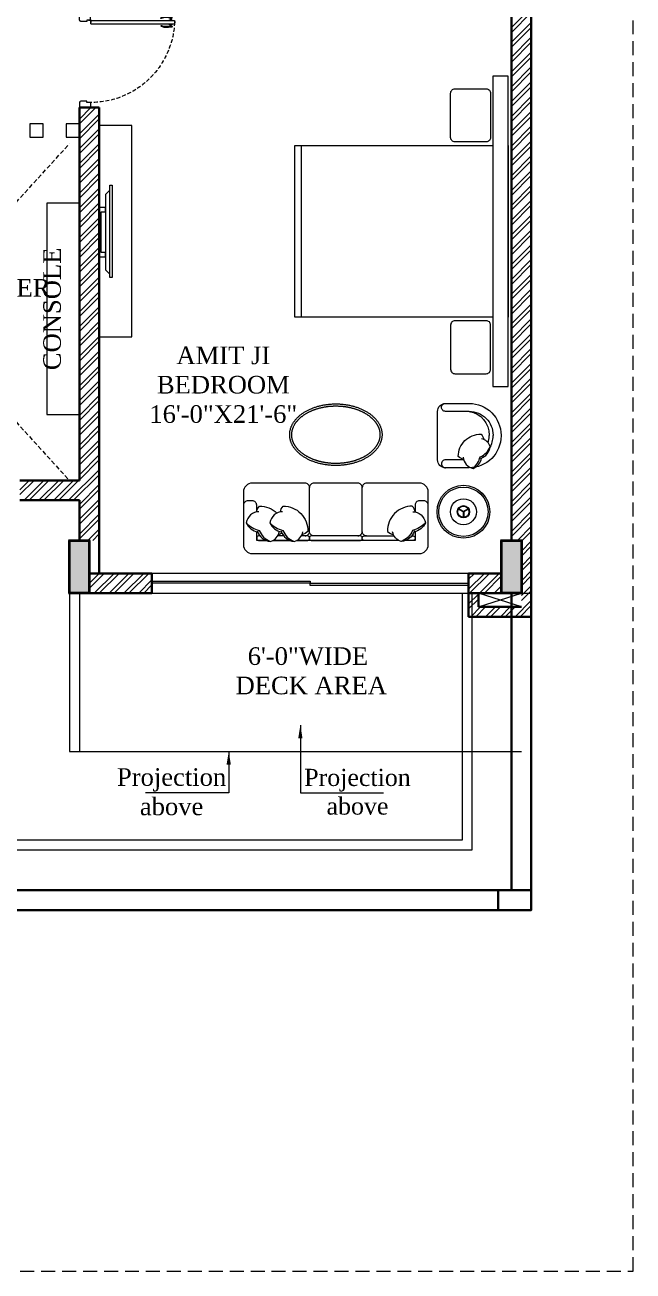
# Model space of a CAD drawing. Header units: inches. Extents: x -61 to 4103, y -308 to 989.
# Drawn here: x 970 to 1246, y -308 to 258 of the extents above; entities that cross this region are included whole.
import ezdxf

# ---------------------------------------------------------------- set-up
doc = ezdxf.new("R2010")
doc.units = ezdxf.units.IN
for name, pattern in [('$0$$0$$0$HIDDEN', [9.525, 6.35, -3.175]), ('AR-01-R0-COLUMN LAYOUT$0$$0$HIDDEN', [0.375, 0.25, -0.125]), ('AR-01-R0-COLUMN LAYOUT$0$$2$$0$HIDDEN', [0.375, 0.25, -0.125]), ('AR-01-R0-COLUMN LAYOUT$0$HIDDEN', [9.525, 6.35, -3.175]), ('HIDDEN', [0.375, 0.25, -0.125])]:
    doc.linetypes.add(name, pattern=pattern)
doc.layers.get('0').update_dxf_attribs({"lineweight": 0})
for name, color, linetype, lineweight in [('A-BOUNDARY', 226, 'Continuous', 35), ('A-BOUNDARY WALL COLUMN', 5, 'Continuous', 35), ('A-DOOR', 34, 'Continuous', 13), ('A-HATCH', 8, 'Continuous', 0), ('A-LANDSCAPE', 64, 'Continuous', 18), ('A-PROJECTION', 4, '$0$$0$$0$HIDDEN', 9), ('A-TEXT', 2, 'Continuous', 13), ('A-WALL', 1, 'Continuous', 35), ('A-WINDOW', 4, 'Continuous', 9), ('AR-01-R0-COLUMN LAYOUT$0$A-COMMON WALL', 1, 'Continuous', 0), ('AR-01-R0-COLUMN LAYOUT$0$A-HIDDEN', 8, 'AR-01-R0-COLUMN LAYOUT$0$$2$$0$HIDDEN', 9), ('AR-01-R0-COLUMN LAYOUT$0$S-BEAM PLINTH', 3, 'AR-01-R0-COLUMN LAYOUT$0$HIDDEN', 9), ('AR-01-R0-COLUMN LAYOUT$0$S-COLUMN FIRST FLOOR', 6, 'Continuous', 40), ('AR-01-R0-COLUMN LAYOUT$0$S-COLUMN GROUND FLOOR', 6, 'Continuous', 40), ('AR-01-R0-COLUMN LAYOUT$0$S-COLUMN HATCH FIRST FLOOR', 8, 'Continuous', 9), ('AR-01-R0-COLUMN LAYOUT$0$S-COLUMN HATCH GROUND FLOOR', 8, 'Continuous', 9), ('AR-01-R0-COLUMN LAYOUT$0$S-COLUMN S.F. HIDDEN', 8, 'AR-01-R0-COLUMN LAYOUT$0$$0$HIDDEN', 9)]:
    doc.layers.add(name, color=color, linetype=linetype, lineweight=lineweight)
doc.layers.add('A-FURNITURE', color=35, linetype='Continuous', lineweight=13, true_color=0xab6a54)
doc.styles.add('$1$$0$STYLE1', font='romantic.ttf', dxfattribs={"height": 6})
doc.styles.get("Standard").update_dxf_attribs({"font": 'arial.ttf', "height": 9})
doc.styles.add('STYLE1', font='romantic.ttf', dxfattribs={"height": 6})
doc.dimstyles.get("Standard").update_dxf_attribs({"dimtxt": 18, "dimasz": 6, "dimexe": 0, "dimexo": 6, "dimgap": 0.09, "dimtad": 0, "dimtih": 1, "dimtoh": 1, "dimdec": 1, "dimzin": 0, "dimdsep": 46, "dimlunit": 4, "dimtxsty": 'Standard', "dimblk": 'OBLIQUE', "dimcen": 0.09, "dimclrd": 256, "dimclre": 256, "dimclrt": 256, "dimadec": 0, "dimazin": 0, "dimtfac": 1, "dimtdec": 1, "dimtofl": 0, "dimtmove": 1, "dimatfit": 3, "dimfxl": 1, "dimtolj": 1, "dimtzin": 0, "dimlwd": -1, "dimlwe": -1, "dimarcsym": 0})
pattern_1 = [(45, (4.5, -0.0001), (-3.367596, 3.367596), []), (45, (6.745, -0.0001), (-3.367596, 3.367596), [])]

# ---------------------------------------------------------------- blocks, each defined once
blk = doc.blocks.new('_Oblique')
at = {"color": 0, "linetype": 'ByBlock', "lineweight": -2}
blk.add_line((-0.5, -0.5), (0.5, 0.5), dxfattribs=at)
blk = doc.blocks.new('handle_')
for p, q in [((-0.75, 0), (0.75, 0)), ((-3.84, -0.87), (-3.85, -0.92)), ((-0.75, -0.13), (-0.75, 0)), ((-0.75, -0.13), (0.75, -0.13)), ((-0.31, -0.13), (-0.31, -0.13)), ((0.3, -0.96), (-0.3, -0.96)), ((-0.29, -0.15), (0.29, -0.15)), ((-0.25, -0.9), (-0.25, -0.15)), ((-0.25, -0.9), (0.25, -0.9)), ((0.25, -0.9), (0.25, -0.15)), ((0.3, -0.96), (0.34, -0.95)), ((0.31, -0.13), (0.31, -0.13)), ((0.65, -1.05), (0.65, -1.23)), ((0.75, -0.13), (0.75, 0))]:
    blk.add_line(p, q)
for centre, radius, start, end in [((-3.78, -0.93), 0.0769, 167.6781, 262.0686), ((-3.77, -0.88), 0.0769, 88.2493, 167.6781), ((-0.3, -1.42), 0.464, 90.2821, 130.7273), ((-0.29, -0.13), 0.0185, 180, 270), ((-0.25, -0.96), 0.0532, 90, 180), ((0.25, -0.96), 0.0532, 0, 90), ((0.29, -0.13), 0.0185, 270, 360), ((0.42, -1.42), 0.478, 67.3956, 98.7522), ((0.57, -1.23), 0.0769, 278.1759, 360), ((0.57, -1.05), 0.0769, 360, 67.3956)]:
    blk.add_arc(centre, radius, start, end)
for points, knots in [([(0.58, -1.31), (0.24, -1.36), (-0.53, -1.5), (-2.81, -1.58), (-3.62, -1.04), (-3.78, -1.01), (-3.79, -1.01)], [0.064651, 0.064651, 0.064651, 0.064651, 0.450521, 1.832326, 2.246212, 2.27179, 2.27179, 2.27179, 2.27179]), ([(-0.6, -1.07), (-0.61, -1.07), (-0.62, -1.07), (-0.77, -1.09), (-0.93, -1.1), (-2.42, -1.12), (-2.75, -1.11), (-3.06, -1.04), (-3.11, -1.02), (-3.21, -0.99), (-3.25, -0.97), (-3.37, -0.91), (-3.43, -0.88), (-3.56, -0.84), (-3.61, -0.82), (-3.7, -0.81), (-3.73, -0.81), (-3.77, -0.81)], [0.667145, 0.667145, 0.667145, 0.667145, 0.681098, 0.681098, 1.004571, 1.004571, 1.651515, 1.651515, 1.812419, 1.812419, 1.988171, 1.988171, 2.163922, 2.163922, 2.251194, 2.251194, 2.323653, 2.323653, 2.323653, 2.323653])]:
    blk.add_open_spline(points, degree=3, knots=knots)
blk = doc.blocks.new("d3'")
at = {"layer": 'A-DOOR'}
for p, q in [((-3.36, 4.49), (-3.36, 37.09)), ((-2.11, 37.09), (-3.36, 37.09)), ((-2.58, 37.09), (-2.58, 37.43)), ((-2.11, 4.49), (-2.11, 37.09)), ((-36, 0), (-36, 4.4)), ((-34.03, 4.4), (-36, 4.4)), ((-34.03, 0), (-36, 0)), ((-34.03, 4.4), (-34.03, 2.9)), ((-34.03, 2.9), (-33.53, 2.9)), ((-34.03, 0.14), (-34.03, 0)), ((-33.53, 0.5), (-33.67, 0.5)), ((-33.53, 2.9), (-33.53, 0.5)), ((-3.36, 4.49), (-2.11, 4.49)), ((-2.03, 2.9), (-2.53, 2.9)), ((-2.53, 2.9), (-2.53, 0.5)), ((-2.53, 0.5), (-2.4, 0.5)), ((-2.03, 4.4), (-2.03, 2.9)), ((-2.03, 0.14), (-2.03, 0)), ((-2.03, 0), (0, 0)), ((-2, 4.4), (0, 4.4)), ((-0.75, 4.4), (-0.75, 4.4)), ((-0.75, 4.4), (-0.75, 4.4)), ((0, 0), (0, 4.4))]:
    blk.add_line(p, q, dxfattribs=at)
at = {"layer": 'A-DOOR', "lineweight": -3}
for p, q in [((-35.5, 4.4), (-35.5, 4.4)), ((-2.08, 4.49), (-2.95, 4.49)), ((-2.95, 4.47), (-2.95, 4.49)), ((-2.08, 4.47), (-2.95, 4.47)), ((-2.02, 4.41), (-2.02, 3.54)), ((-2.02, 3.54), (-2, 3.54)), ((-2, 4.41), (-2, 3.54))]:
    blk.add_line(p, q, dxfattribs=at)
blk.add_circle((-2.02, 4.47), 0.0663, dxfattribs=at)
at = {"layer": 'A-DOOR', "linetype": 'HIDDEN', "ltscale": 6}
blk.add_arc((-1.47, 4.55), 32.56, 92.2361, 180.2684, dxfattribs=at)
at = {"layer": 'A-DOOR'}
for centre, radius, start, end in [((-2.58, 37.09), 0.337, 90, 180), ((-34.03, 0.5), 0.362, 270, 0), ((-2.03, 0.5), 0.362, 180, 270)]:
    blk.add_arc(centre, radius, start, end, dxfattribs=at)
at = {"layer": 'A-DOOR', "extrusion": (0, 0, -1), "zscale": -1, "rotation": 90}
blk.add_blockref('handle_', (3.36, 35.59), dxfattribs=at)
at = {"layer": 'A-DOOR', "rotation": 90}
blk.add_blockref('handle_', (-2.11, 35.59), dxfattribs=at)
blk = doc.blocks.new('A$C6B487110')
for p, q in [((-20.31, 21.37), (-22.75, 22.78)), ((-20.44, 21.37), (-17.99, 22.78)), ((-20.44, 21.15), (-22.88, 22.56)), ((-20.5, 21.26), (-20.5, 18.44)), ((-20.31, 21.15), (-17.87, 22.56)), ((-20.25, 21.26), (-20.25, 18.44))]:
    blk.add_line(p, q)
for points in [[(-32.13, 55.86), (-32.13, 66.86, -0.414214), (-28.52, 70.46), (-17.7, 70.46, -0.414214), (-3.28, 56.04), (-3.28, 55.86), (-3.28, 55.68, -0.414214), (-17.7, 41.25), (-28.52, 41.25, -0.414214), (-32.13, 44.86), (-32.13, 55.86)], [(-17.7, 66.86), (-28.52, 66.86, -0.414214), (-30.33, 68.66), (-30.33, 68.66, -0.414214), (-28.52, 70.46)], [(-17.7, 66.86, -0.372719), (-8.69, 56.04), (-8.69, 55.86)], [(-17.7, 66.86, -0.414214), (-6.88, 56.04), (-6.88, 55.86)], [(-20.32, 45.21, -0.165541), (-22.7, 46.33, -0.425989), (-12.37, 56.46, -0.121523), (-10.95, 54.05, 7.115464)], [(-12.54, 45.5, 0.306663), (-8.24, 50.88, 0.30633), (-12.16, 54.39, -0.872847)], [(-9.08, 52.6, 0.072384), (-8.69, 55.68), (-8.69, 55.86)], [(-8.31, 50.31, 0.130591), (-6.88, 55.68), (-6.88, 55.86)], [(-20.43, 46.12, 0.356772), (-15.88, 40.96, 0.249542), (-12.14, 45.64, -9.61688)], [(-15.88, 40.96, 0.14773), (-12.78, 46.23, 0.213343), (-8.24, 50.88, 0.178662)], [(-20.23, 44.86), (-28.52, 44.86, 0.414214), (-30.33, 43.05), (-30.33, 43.05, 0.414214), (-28.52, 41.25)], [(-92.37, 10.26, 0.414214), (-90.37, 12.26), (-90.37, 32.26, 0.414214)], [(-64.37, 10.26, -0.414214), (-66.37, 12.26), (-66.37, 32.26, -0.414214)], [(-114.37, 21.16), (-114.37, 24.26, 0.414214), (-116.37, 26.26), (-118.37, 26.26, 0.414214), (-120.37, 24.26)], [(-114.38, 21.16, -0.165541), (-113.14, 23.8, -0.200231), (-105.2, 20.58, -0.121523)], [(-103.6, 21.16, -0.165541), (-102.37, 23.8, -0.425989), (-91.13, 12.34, -0.121523), (-93.8, 10.76, 7.115464)], [(-42.37, 21.16, 0.165541), (-43.61, 23.8, 0.425989), (-54.84, 12.34, 0.121523), (-52.17, 10.76, -7.115464)], [(-36.37, 24.26, 0.414214), (-38.37, 26.26), (-40.37, 26.26, 0.414214), (-42.37, 24.26), (-42.37, 21.16)], [(-113.37, 21.28, 0.356772), (-119.1, 16.24, 0.249542), (-113.91, 12.08, -9.61688)], [(-102.59, 21.28, 0.356772), (-108.33, 16.24, 0.249542), (-103.13, 12.08, -9.61688)], [(-43.38, 21.28, -0.356772), (-37.65, 16.24, -0.249542), (-42.84, 12.08, 9.61688)], [(-119.1, 16.24, 0.14773), (-113.25, 12.8, 0.213343), (-108.1, 7.76, 0.178662)], [(-110.16, 8.26), (-114.37, 8.26), (-114.37, 12.19, 0.414214)], [(-114.06, 12.53, 0.306663), (-108.1, 7.76, 0.30633), (-104.2, 12.11, -0.872847)], [(-108.33, 16.24, 0.14773), (-102.48, 12.8, 0.213343), (-97.32, 7.76, 0.178662)], [(-102.9, 11.55, -0.071865), (-104.57, 10.76, 7.115464)], [(-103.29, 12.53, 0.306663), (-97.32, 7.76, 0.30633), (-93.43, 12.11, -0.872847)], [(-88.37, 10.26, -0.414214), (-90.37, 12.26)], [(-68.37, 10.26, 0.414214), (-66.37, 12.26)], [(-42.68, 12.53, -0.306663), (-48.65, 7.76, -0.30633), (-52.55, 12.11, 0.872847)], [(-37.65, 16.24, -0.14773), (-43.49, 12.8, -0.213343), (-48.65, 7.76, -0.178662)], [(-112.85, 10.26), (-113.57, 10.26, 0.414214), (-114.37, 9.46), (-114.37, 9.06, 0.414214), (-113.57, 8.26)], [(-113.57, 8.26), (-110.16, 8.26, 0.414214)], [(-106.84, 8.26), (-99.39, 8.26, 0.414214)], [(-102.07, 10.26), (-104.82, 10.26, 0.414214)], [(-96.06, 8.26), (-91.17, 8.26, 0.414214), (-90.37, 9.06), (-90.37, 9.46, 0.414214), (-91.17, 10.26), (-94.05, 10.26, 0.414214)], [(-49.91, 8.26), (-65.57, 8.26, -0.414214), (-66.37, 9.06), (-66.37, 9.46, -0.414214), (-65.57, 10.26), (-51.92, 10.26, -0.414214)], [(-43.17, 8.26), (-46.58, 8.26, -0.414214)], [(-43.9, 10.26), (-43.17, 10.26, -0.414214), (-42.37, 9.46), (-42.37, 9.06, -0.414214), (-43.17, 8.26)]]:
    blk.add_lwpolyline(points, format="xyb")
for points in [[(-36.37, 30.26, 0.414214), (-40.37, 34.26), (-64.37, 34.26, 0.414214), (-66.37, 32.26, 0.414214), (-68.37, 34.26), (-88.37, 34.26, 0.414214), (-90.37, 32.26, 0.414214), (-92.37, 34.26), (-116.37, 34.26, 0.414214), (-120.37, 30.26), (-120.37, 6.26, 0.414214), (-116.37, 2.26), (-40.37, 2.26, 0.414214), (-36.37, 6.26)], [(-89.57, 8.26), (-67.17, 8.26, 0.414214), (-66.37, 9.06), (-66.37, 9.46, 0.414214), (-67.17, 10.26), (-89.57, 10.26, 0.414214), (-90.37, 9.46), (-90.37, 9.06, 0.414214)]]:
    blk.add_lwpolyline(points, format="xyb", close=True)
for points in [[(-42.37, 12.19), (-42.37, 8.26), (-46.58, 8.26)], [(-99.39, 8.26), (-106.84, 8.26)], [(-49.91, 8.26), (-96.06, 8.26)]]:
    blk.add_lwpolyline(points)
for points in [[(-57.37, 56.26, 0), (-57.38, 55.99, 0), (-57.39, 55.73, 0), (-57.41, 55.46, 0), (-57.43, 55.2, 0), (-57.47, 54.93, 0), (-57.51, 54.67, 0), (-57.56, 54.41, 0), (-57.61, 54.15, 0), (-57.68, 53.88, 0), (-57.75, 53.62, 0), (-57.83, 53.36, 0), (-57.91, 53.1, 0), (-58, 52.85, 0), (-58.11, 52.59, 0), (-58.21, 52.34, 0), (-58.33, 52.08, 0), (-58.45, 51.83, 0), (-58.58, 51.58, 0), (-58.72, 51.33, 0), (-58.86, 51.08, 0), (-59.01, 50.84, 0), (-59.17, 50.59, 0), (-59.33, 50.35, 0), (-59.5, 50.11, 0), (-59.68, 49.88, 0), (-59.86, 49.64, 0), (-60.05, 49.41, 0), (-60.25, 49.18, 0), (-60.46, 48.95, 0), (-60.67, 48.73, 0), (-60.88, 48.51, 0), (-61.11, 48.29, 0), (-61.34, 48.07, 0), (-61.57, 47.86, 0), (-61.81, 47.65, 0), (-62.06, 47.44, 0), (-62.31, 47.24, 0), (-62.57, 47.03, 0), (-62.84, 46.84, 0), (-63.11, 46.64, 0), (-63.38, 46.45, 0), (-63.66, 46.26, 0), (-63.95, 46.08, 0), (-64.24, 45.9, 0), (-64.54, 45.72, 0), (-64.84, 45.55, 0), (-65.15, 45.38, 0), (-65.46, 45.22, 0), (-65.77, 45.06, 0), (-66.09, 44.9, 0), (-66.42, 44.75, 0), (-66.75, 44.6, 0), (-67.08, 44.45, 0), (-67.42, 44.31, 0), (-67.76, 44.18, 0), (-68.1, 44.05, 0), (-68.45, 43.92, 0), (-68.8, 43.79, 0), (-69.16, 43.68, 0), (-69.52, 43.56, 0), (-69.88, 43.45, 0), (-70.24, 43.35, 0), (-70.61, 43.25, 0), (-70.98, 43.15, 0), (-71.36, 43.06, 0), (-71.73, 42.98, 0), (-72.11, 42.89, 0), (-72.49, 42.82, 0), (-72.87, 42.75, 0), (-73.26, 42.68, 0), (-73.64, 42.62, 0), (-74.03, 42.56, 0), (-74.42, 42.51, 0), (-74.81, 42.46, 0), (-75.21, 42.42, 0), (-75.6, 42.38, 0), (-75.99, 42.35, 0), (-76.39, 42.32, 0), (-76.78, 42.3, 0), (-77.18, 42.28, 0), (-77.58, 42.27, 0), (-77.97, 42.26, 0), (-78.37, 42.26, 0), (-78.77, 42.26, 0), (-79.17, 42.27, 0), (-79.56, 42.28, 0), (-79.96, 42.3, 0), (-80.36, 42.32, 0), (-80.75, 42.35, 0), (-81.15, 42.38, 0), (-81.54, 42.42, 0), (-81.93, 42.46, 0), (-82.32, 42.51, 0), (-82.71, 42.56, 0), (-83.1, 42.62, 0), (-83.49, 42.68, 0), (-83.87, 42.75, 0), (-84.25, 42.82, 0), (-84.63, 42.89, 0), (-85.01, 42.98, 0), (-85.39, 43.06, 0), (-85.76, 43.15, 0), (-86.13, 43.25, 0), (-86.5, 43.35, 0), (-86.87, 43.45, 0), (-87.23, 43.56, 0), (-87.59, 43.68, 0), (-87.94, 43.79, 0), (-88.29, 43.92, 0), (-88.64, 44.05, 0), (-88.99, 44.18, 0), (-89.33, 44.31, 0), (-89.66, 44.45, 0), (-90, 44.6, 0), (-90.33, 44.75, 0), (-90.65, 44.9, 0), (-90.97, 45.06, 0), (-91.29, 45.22, 0), (-91.6, 45.38, 0), (-91.9, 45.55, 0), (-92.21, 45.72, 0), (-92.5, 45.9, 0), (-92.79, 46.08, 0), (-93.08, 46.26, 0), (-93.36, 46.45, 0), (-93.64, 46.64, 0), (-93.91, 46.84, 0), (-94.17, 47.03, 0), (-94.43, 47.24, 0), (-94.68, 47.44, 0), (-94.93, 47.65, 0), (-95.17, 47.86, 0), (-95.41, 48.07, 0), (-95.64, 48.29, 0), (-95.86, 48.51, 0), (-96.08, 48.73, 0), (-96.29, 48.95, 0), (-96.49, 49.18, 0), (-96.69, 49.41, 0), (-96.88, 49.64, 0), (-97.07, 49.88, 0), (-97.24, 50.11, 0), (-97.41, 50.35, 0), (-97.58, 50.59, 0), (-97.74, 50.84, 0), (-97.89, 51.08, 0), (-98.03, 51.33, 0), (-98.17, 51.58, 0), (-98.29, 51.83, 0), (-98.42, 52.08, 0), (-98.53, 52.34, 0), (-98.64, 52.59, 0), (-98.74, 52.85, 0), (-98.83, 53.1, 0), (-98.92, 53.36, 0), (-99, 53.62, 0), (-99.07, 53.88, 0), (-99.13, 54.15, 0), (-99.19, 54.41, 0), (-99.24, 54.67, 0), (-99.28, 54.93, 0), (-99.31, 55.2, 0), (-99.34, 55.46, 0), (-99.36, 55.73, 0), (-99.37, 55.99, 0), (-99.37, 56.26, 0), (-99.37, 56.52, 0), (-99.36, 56.79, 0), (-99.34, 57.05, 0), (-99.31, 57.32, 0), (-99.28, 57.58, 0), (-99.24, 57.84, 0), (-99.19, 58.11, 0), (-99.13, 58.37, 0), (-99.07, 58.63, 0), (-99, 58.89, 0), (-98.92, 59.15, 0), (-98.83, 59.41, 0), (-98.74, 59.67, 0), (-98.64, 59.92, 0), (-98.53, 60.18, 0), (-98.42, 60.43, 0), (-98.29, 60.68, 0), (-98.17, 60.93, 0), (-98.03, 61.18, 0), (-97.89, 61.43, 0), (-97.74, 61.68, 0), (-97.58, 61.92, 0), (-97.41, 62.16, 0), (-97.24, 62.4, 0), (-97.07, 62.64, 0), (-96.88, 62.87, 0), (-96.69, 63.1, 0), (-96.49, 63.33, 0), (-96.29, 63.56, 0), (-96.08, 63.79, 0), (-95.86, 64.01, 0), (-95.64, 64.23, 0), (-95.41, 64.44, 0), (-95.17, 64.66, 0), (-94.93, 64.87, 0), (-94.68, 65.07, 0), (-94.43, 65.28, 0), (-94.17, 65.48, 0), (-93.91, 65.68, 0), (-93.64, 65.87, 0), (-93.36, 66.06, 0), (-93.08, 66.25, 0), (-92.79, 66.43, 0), (-92.5, 66.61, 0), (-92.21, 66.79, 0), (-91.9, 66.96, 0), (-91.6, 67.13, 0), (-91.29, 67.3, 0), (-90.97, 67.46, 0), (-90.65, 67.61, 0), (-90.33, 67.77, 0), (-90, 67.92, 0), (-89.66, 68.06, 0), (-89.33, 68.2, 0), (-88.99, 68.34, 0), (-88.64, 68.47, 0), (-88.29, 68.6, 0), (-87.94, 68.72, 0), (-87.59, 68.84, 0), (-87.23, 68.95, 0), (-86.87, 69.06, 0), (-86.5, 69.17, 0), (-86.13, 69.27, 0), (-85.76, 69.36, 0), (-85.39, 69.45, 0), (-85.01, 69.54, 0), (-84.63, 69.62, 0), (-84.25, 69.7, 0), (-83.87, 69.77, 0), (-83.49, 69.84, 0), (-83.1, 69.9, 0), (-82.71, 69.95, 0), (-82.32, 70.01, 0), (-81.93, 70.05, 0), (-81.54, 70.1, 0), (-81.15, 70.13, 0), (-80.75, 70.17, 0), (-80.36, 70.19, 0), (-79.96, 70.22, 0), (-79.56, 70.23, 0), (-79.17, 70.25, 0), (-78.77, 70.25, 0), (-78.37, 70.26, 0), (-77.97, 70.25, 0), (-77.58, 70.25, 0), (-77.18, 70.23, 0), (-76.78, 70.22, 0), (-76.39, 70.19, 0), (-75.99, 70.17, 0), (-75.6, 70.13, 0), (-75.21, 70.1, 0), (-74.81, 70.05, 0), (-74.42, 70.01, 0), (-74.03, 69.95, 0), (-73.64, 69.9, 0), (-73.26, 69.84, 0), (-72.87, 69.77, 0), (-72.49, 69.7, 0), (-72.11, 69.62, 0), (-71.73, 69.54, 0), (-71.36, 69.45, 0), (-70.98, 69.36, 0), (-70.61, 69.27, 0), (-70.24, 69.17, 0), (-69.88, 69.06, 0), (-69.52, 68.95, 0), (-69.16, 68.84, 0), (-68.8, 68.72, 0), (-68.45, 68.6, 0), (-68.1, 68.47, 0), (-67.76, 68.34, 0), (-67.42, 68.2, 0), (-67.08, 68.06, 0), (-66.75, 67.92, 0), (-66.42, 67.77, 0), (-66.09, 67.61, 0), (-65.77, 67.46, 0), (-65.46, 67.3, 0), (-65.15, 67.13, 0), (-64.84, 66.96, 0), (-64.54, 66.79, 0), (-64.24, 66.61, 0), (-63.95, 66.43, 0), (-63.66, 66.25, 0), (-63.38, 66.06, 0), (-63.11, 65.87, 0), (-62.84, 65.68, 0), (-62.57, 65.48, 0), (-62.31, 65.28, 0), (-62.06, 65.07, 0), (-61.81, 64.87, 0), (-61.57, 64.66, 0), (-61.34, 64.44, 0), (-61.11, 64.23, 0), (-60.88, 64.01, 0), (-60.67, 63.79, 0), (-60.46, 63.56, 0), (-60.25, 63.33, 0), (-60.05, 63.1, 0), (-59.86, 62.87, 0), (-59.68, 62.64, 0), (-59.5, 62.4, 0), (-59.33, 62.16, 0), (-59.17, 61.92, 0), (-59.01, 61.68, 0), (-58.86, 61.43, 0), (-58.72, 61.18, 0), (-58.58, 60.93, 0), (-58.45, 60.68, 0), (-58.33, 60.43, 0), (-58.21, 60.18, 0), (-58.11, 59.92, 0), (-58, 59.67, 0), (-57.91, 59.41, 0), (-57.83, 59.15, 0), (-57.75, 58.89, 0), (-57.68, 58.63, 0), (-57.61, 58.37, 0), (-57.56, 58.11, 0), (-57.51, 57.84, 0), (-57.47, 57.58, 0), (-57.43, 57.32, 0), (-57.41, 57.05, 0), (-57.39, 56.79, 0), (-57.38, 56.52, 0), (-57.37, 56.26, 0)], [(-58.31, 56.26, 0), (-58.31, 56.11, 0), (-58.31, 55.97, 0), (-58.32, 55.83, 0), (-58.33, 55.68, 0), (-58.34, 55.53, 0), (-58.35, 55.39, 0), (-58.37, 55.24, 0), (-58.39, 55.09, 0), (-58.41, 54.95, 0), (-58.43, 54.8, 0), (-58.46, 54.65, 0), (-58.49, 54.5, 0), (-58.52, 54.35, 0), (-58.56, 54.2, 0), (-58.6, 54.05, 0), (-58.64, 53.9, 0), (-58.68, 53.75, 0), (-58.73, 53.59, 0), (-58.78, 53.44, 0), (-58.84, 53.29, 0), (-58.89, 53.14, 0), (-58.95, 52.99, 0), (-59.02, 52.83, 0), (-59.08, 52.68, 0), (-59.15, 52.53, 0), (-59.22, 52.37, 0), (-59.3, 52.22, 0), (-59.38, 52.07, 0), (-59.46, 51.91, 0), (-59.55, 51.76, 0), (-59.63, 51.61, 0), (-59.73, 51.45, 0), (-59.82, 51.3, 0), (-59.92, 51.15, 0), (-60.02, 51, 0), (-60.13, 50.85, 0), (-60.23, 50.7, 0), (-60.34, 50.55, 0), (-60.46, 50.4, 0), (-60.58, 50.25, 0), (-60.7, 50.1, 0), (-60.82, 49.95, 0), (-60.95, 49.8, 0), (-61.08, 49.66, 0), (-61.21, 49.51, 0), (-61.35, 49.37, 0), (-61.49, 49.22, 0), (-61.64, 49.08, 0), (-61.79, 48.94, 0), (-61.94, 48.79, 0), (-62.09, 48.65, 0), (-62.25, 48.52, 0), (-62.41, 48.38, 0), (-62.57, 48.24, 0), (-62.74, 48.1, 0), (-62.91, 47.97, 0), (-63.08, 47.84, 0), (-63.25, 47.7, 0), (-63.43, 47.57, 0), (-63.61, 47.44, 0), (-63.79, 47.32, 0), (-63.98, 47.19, 0), (-64.17, 47.07, 0), (-64.36, 46.94, 0), (-64.55, 46.82, 0), (-64.75, 46.7, 0), (-64.94, 46.58, 0), (-65.15, 46.46, 0), (-65.35, 46.35, 0), (-65.55, 46.23, 0), (-65.76, 46.12, 0), (-65.97, 46.01, 0), (-66.18, 45.9, 0), (-66.39, 45.8, 0), (-66.61, 45.69, 0), (-66.82, 45.59, 0), (-67.04, 45.49, 0), (-67.26, 45.39, 0), (-67.48, 45.3, 0), (-67.71, 45.2, 0), (-67.93, 45.11, 0), (-68.16, 45.02, 0), (-68.39, 44.93, 0), (-68.62, 44.85, 0), (-68.85, 44.77, 0), (-69.08, 44.68, 0), (-69.32, 44.61, 0), (-69.55, 44.53, 0), (-69.78, 44.46, 0), (-70.02, 44.38, 0), (-70.25, 44.31, 0), (-70.48, 44.25, 0), (-70.72, 44.18, 0), (-70.96, 44.12, 0), (-71.19, 44.06, 0), (-71.43, 44, 0), (-71.67, 43.94, 0), (-71.9, 43.89, 0), (-72.14, 43.84, 0), (-72.38, 43.79, 0), (-72.62, 43.74, 0), (-72.86, 43.69, 0), (-73.1, 43.65, 0), (-73.34, 43.61, 0), (-73.58, 43.57, 0), (-73.82, 43.53, 0), (-74.06, 43.49, 0), (-74.3, 43.46, 0), (-74.54, 43.43, 0), (-74.79, 43.4, 0), (-75.03, 43.37, 0), (-75.27, 43.35, 0), (-75.51, 43.32, 0), (-75.76, 43.3, 0), (-76, 43.28, 0), (-76.24, 43.26, 0), (-76.49, 43.25, 0), (-76.73, 43.23, 0), (-76.97, 43.22, 0), (-77.22, 43.21, 0), (-77.46, 43.2, 0), (-77.7, 43.2, 0), (-77.95, 43.19, 0), (-78.19, 43.19, 0), (-78.43, 43.19, 0), (-78.68, 43.19, 0), (-78.92, 43.19, 0), (-79.16, 43.2, 0), (-79.41, 43.21, 0), (-79.65, 43.22, 0), (-79.89, 43.23, 0), (-80.14, 43.24, 0), (-80.38, 43.25, 0), (-80.62, 43.27, 0), (-80.87, 43.29, 0), (-81.11, 43.31, 0), (-81.35, 43.33, 0), (-81.59, 43.36, 0), (-81.84, 43.38, 0), (-82.08, 43.41, 0), (-82.32, 43.44, 0), (-82.56, 43.48, 0), (-82.8, 43.51, 0), (-83.04, 43.55, 0), (-83.28, 43.59, 0), (-83.53, 43.63, 0), (-83.77, 43.67, 0), (-84, 43.71, 0), (-84.24, 43.76, 0), (-84.48, 43.81, 0), (-84.72, 43.86, 0), (-84.96, 43.92, 0), (-85.2, 43.97, 0), (-85.43, 44.03, 0), (-85.67, 44.09, 0), (-85.91, 44.15, 0), (-86.14, 44.21, 0), (-86.38, 44.28, 0), (-86.61, 44.35, 0), (-86.85, 44.42, 0), (-87.08, 44.49, 0), (-87.31, 44.57, 0), (-87.55, 44.65, 0), (-87.78, 44.72, 0), (-88.01, 44.81, 0), (-88.24, 44.89, 0), (-88.47, 44.98, 0), (-88.7, 45.07, 0), (-88.92, 45.16, 0), (-89.15, 45.25, 0), (-89.37, 45.34, 0), (-89.59, 45.44, 0), (-89.81, 45.54, 0), (-90.03, 45.64, 0), (-90.25, 45.75, 0), (-90.46, 45.85, 0), (-90.67, 45.96, 0), (-90.88, 46.07, 0), (-91.09, 46.18, 0), (-91.3, 46.29, 0), (-91.5, 46.41, 0), (-91.7, 46.52, 0), (-91.9, 46.64, 0), (-92.1, 46.76, 0), (-92.29, 46.88, 0), (-92.48, 47, 0), (-92.67, 47.13, 0), (-92.86, 47.25, 0), (-93.04, 47.38, 0), (-93.22, 47.51, 0), (-93.4, 47.64, 0), (-93.58, 47.77, 0), (-93.75, 47.9, 0), (-93.92, 48.04, 0), (-94.09, 48.17, 0), (-94.25, 48.31, 0), (-94.42, 48.45, 0), (-94.58, 48.58, 0), (-94.73, 48.72, 0), (-94.88, 48.86, 0), (-95.03, 49.01, 0), (-95.18, 49.15, 0), (-95.32, 49.29, 0), (-95.46, 49.44, 0), (-95.6, 49.58, 0), (-95.73, 49.73, 0), (-95.86, 49.88, 0), (-95.99, 50.02, 0), (-96.11, 50.17, 0), (-96.23, 50.32, 0), (-96.34, 50.47, 0), (-96.46, 50.62, 0), (-96.57, 50.77, 0), (-96.67, 50.92, 0), (-96.78, 51.07, 0), (-96.87, 51.23, 0), (-96.97, 51.38, 0), (-97.06, 51.53, 0), (-97.15, 51.68, 0), (-97.24, 51.84, 0), (-97.33, 51.99, 0), (-97.41, 52.14, 0), (-97.48, 52.3, 0), (-97.56, 52.45, 0), (-97.63, 52.6, 0), (-97.7, 52.76, 0), (-97.76, 52.91, 0), (-97.82, 53.06, 0), (-97.88, 53.21, 0), (-97.94, 53.37, 0), (-97.99, 53.52, 0), (-98.04, 53.67, 0), (-98.08, 53.82, 0), (-98.13, 53.97, 0), (-98.17, 54.12, 0), (-98.2, 54.27, 0), (-98.24, 54.42, 0), (-98.27, 54.57, 0), (-98.3, 54.72, 0), (-98.32, 54.87, 0), (-98.35, 55.02, 0), (-98.37, 55.17, 0), (-98.39, 55.31, 0), (-98.4, 55.46, 0), (-98.41, 55.61, 0), (-98.42, 55.75, 0), (-98.43, 55.9, 0), (-98.44, 56.04, 0), (-98.44, 56.19, 0), (-98.44, 56.33, 0), (-98.44, 56.47, 0), (-98.43, 56.62, 0), (-98.42, 56.76, 0), (-98.41, 56.91, 0), (-98.4, 57.05, 0), (-98.39, 57.2, 0), (-98.37, 57.35, 0), (-98.35, 57.49, 0), (-98.32, 57.64, 0), (-98.3, 57.79, 0), (-98.27, 57.94, 0), (-98.24, 58.09, 0), (-98.2, 58.24, 0), (-98.17, 58.39, 0), (-98.13, 58.54, 0), (-98.08, 58.69, 0), (-98.04, 58.84, 0), (-97.99, 58.99, 0), (-97.94, 59.15, 0), (-97.88, 59.3, 0), (-97.82, 59.45, 0), (-97.76, 59.6, 0), (-97.7, 59.76, 0), (-97.63, 59.91, 0), (-97.56, 60.06, 0), (-97.48, 60.22, 0), (-97.41, 60.37, 0), (-97.33, 60.52, 0), (-97.24, 60.68, 0), (-97.15, 60.83, 0), (-97.06, 60.98, 0), (-96.97, 61.14, 0), (-96.87, 61.29, 0), (-96.78, 61.44, 0), (-96.67, 61.59, 0), (-96.57, 61.74, 0), (-96.46, 61.89, 0), (-96.34, 62.04, 0), (-96.23, 62.19, 0), (-96.11, 62.34, 0), (-95.99, 62.49, 0), (-95.86, 62.64, 0), (-95.73, 62.78, 0), (-95.6, 62.93, 0), (-95.46, 63.08, 0), (-95.32, 63.22, 0), (-95.18, 63.36, 0), (-95.03, 63.51, 0), (-94.88, 63.65, 0), (-94.73, 63.79, 0), (-94.58, 63.93, 0), (-94.42, 64.07, 0), (-94.25, 64.2, 0), (-94.09, 64.34, 0), (-93.92, 64.48, 0), (-93.75, 64.61, 0), (-93.58, 64.74, 0), (-93.4, 64.87, 0), (-93.22, 65, 0), (-93.04, 65.13, 0), (-92.86, 65.26, 0), (-92.67, 65.39, 0), (-92.48, 65.51, 0), (-92.29, 65.63, 0), (-92.1, 65.75, 0), (-91.9, 65.87, 0), (-91.7, 65.99, 0), (-91.5, 66.11, 0), (-91.3, 66.22, 0), (-91.09, 66.33, 0), (-90.88, 66.45, 0), (-90.67, 66.55, 0), (-90.46, 66.66, 0), (-90.25, 66.77, 0), (-90.03, 66.87, 0), (-89.81, 66.97, 0), (-89.59, 67.07, 0), (-89.37, 67.17, 0), (-89.15, 67.26, 0), (-88.92, 67.36, 0), (-88.7, 67.45, 0), (-88.47, 67.54, 0), (-88.24, 67.62, 0), (-88.01, 67.71, 0), (-87.78, 67.79, 0), (-87.55, 67.87, 0), (-87.31, 67.95, 0), (-87.08, 68.02, 0), (-86.85, 68.09, 0), (-86.61, 68.16, 0), (-86.38, 68.23, 0), (-86.14, 68.3, 0), (-85.91, 68.36, 0), (-85.67, 68.43, 0), (-85.43, 68.48, 0), (-85.2, 68.54, 0), (-84.96, 68.6, 0), (-84.72, 68.65, 0), (-84.48, 68.7, 0), (-84.24, 68.75, 0), (-84, 68.8, 0), (-83.77, 68.84, 0), (-83.53, 68.89, 0), (-83.28, 68.93, 0), (-83.04, 68.97, 0), (-82.8, 69, 0), (-82.56, 69.04, 0), (-82.32, 69.07, 0), (-82.08, 69.1, 0), (-81.84, 69.13, 0), (-81.59, 69.16, 0), (-81.35, 69.18, 0), (-81.11, 69.2, 0), (-80.87, 69.22, 0), (-80.62, 69.24, 0), (-80.38, 69.26, 0), (-80.14, 69.27, 0), (-79.89, 69.29, 0), (-79.65, 69.3, 0), (-79.41, 69.31, 0), (-79.16, 69.31, 0), (-78.92, 69.32, 0), (-78.68, 69.32, 0), (-78.43, 69.32, 0), (-78.19, 69.32, 0), (-77.95, 69.32, 0), (-77.7, 69.32, 0), (-77.46, 69.31, 0), (-77.22, 69.3, 0), (-76.97, 69.29, 0), (-76.73, 69.28, 0), (-76.49, 69.27, 0), (-76.24, 69.25, 0), (-76, 69.23, 0), (-75.76, 69.21, 0), (-75.51, 69.19, 0), (-75.27, 69.17, 0), (-75.03, 69.14, 0), (-74.79, 69.12, 0), (-74.54, 69.09, 0), (-74.3, 69.05, 0), (-74.06, 69.02, 0), (-73.82, 68.98, 0), (-73.58, 68.95, 0), (-73.34, 68.91, 0), (-73.1, 68.87, 0), (-72.86, 68.82, 0), (-72.62, 68.78, 0), (-72.38, 68.73, 0), (-72.14, 68.68, 0), (-71.9, 68.62, 0), (-71.67, 68.57, 0), (-71.43, 68.51, 0), (-71.19, 68.46, 0), (-70.96, 68.39, 0), (-70.72, 68.33, 0), (-70.48, 68.27, 0), (-70.25, 68.2, 0), (-70.02, 68.13, 0), (-69.78, 68.06, 0), (-69.55, 67.98, 0), (-69.32, 67.91, 0), (-69.08, 67.83, 0), (-68.85, 67.75, 0), (-68.62, 67.66, 0), (-68.39, 67.58, 0), (-68.16, 67.49, 0), (-67.93, 67.4, 0), (-67.71, 67.31, 0), (-67.48, 67.22, 0), (-67.26, 67.12, 0), (-67.04, 67.02, 0), (-66.82, 66.92, 0), (-66.61, 66.82, 0), (-66.39, 66.72, 0), (-66.18, 66.61, 0), (-65.97, 66.5, 0), (-65.76, 66.39, 0), (-65.55, 66.28, 0), (-65.35, 66.17, 0), (-65.15, 66.05, 0), (-64.94, 65.93, 0), (-64.75, 65.81, 0), (-64.55, 65.69, 0), (-64.36, 65.57, 0), (-64.17, 65.45, 0), (-63.98, 65.32, 0), (-63.79, 65.2, 0), (-63.61, 65.07, 0), (-63.43, 64.94, 0), (-63.25, 64.81, 0), (-63.08, 64.68, 0), (-62.91, 64.54, 0), (-62.74, 64.41, 0), (-62.57, 64.27, 0), (-62.41, 64.14, 0), (-62.25, 64, 0), (-62.09, 63.86, 0), (-61.94, 63.72, 0), (-61.79, 63.58, 0), (-61.64, 63.44, 0), (-61.49, 63.29, 0), (-61.35, 63.15, 0), (-61.21, 63, 0), (-61.08, 62.86, 0), (-60.95, 62.71, 0), (-60.82, 62.56, 0), (-60.7, 62.42, 0), (-60.58, 62.27, 0), (-60.46, 62.12, 0), (-60.34, 61.97, 0), (-60.23, 61.82, 0), (-60.13, 61.67, 0), (-60.02, 61.52, 0), (-59.92, 61.36, 0), (-59.82, 61.21, 0), (-59.73, 61.06, 0), (-59.63, 60.91, 0), (-59.55, 60.75, 0), (-59.46, 60.6, 0), (-59.38, 60.45, 0), (-59.3, 60.29, 0), (-59.22, 60.14, 0), (-59.15, 59.99, 0), (-59.08, 59.83, 0), (-59.02, 59.68, 0), (-58.95, 59.53, 0), (-58.89, 59.38, 0), (-58.84, 59.22, 0), (-58.78, 59.07, 0), (-58.73, 58.92, 0), (-58.68, 58.77, 0), (-58.64, 58.62, 0), (-58.6, 58.46, 0), (-58.56, 58.31, 0), (-58.52, 58.16, 0), (-58.49, 58.01, 0), (-58.46, 57.86, 0), (-58.43, 57.72, 0), (-58.41, 57.57, 0), (-58.39, 57.42, 0), (-58.37, 57.27, 0), (-58.35, 57.13, 0), (-58.34, 56.98, 0), (-58.33, 56.83, 0), (-58.32, 56.69, 0), (-58.31, 56.54, 0), (-58.31, 56.4, 0), (-58.31, 56.26, 0)]]:
    blk.add_polyline3d(points)
for radius in [12, 11.2, 5.9, 2.82, 2.53]:
    blk.add_circle((-20.37, 21.26), radius)

msp = doc.modelspace()

# ---------------------------------------------------------------- hatches: boundary and pattern name
at = {"layer": 'A-HATCH'}
h = msp.add_hatch(dxfattribs=at)
h.set_pattern_fill('ANSI32', color=256, scale=0.5)
h.set_pattern_definition(pattern_1)
h.paths.add_polyline_path([(1075.5, 501.19), (1078.13, 501.19)], flags=17)
h.paths.add_polyline_path([(1071, 459.19), (1071, 447.35), (1071, 444.19), (1071, 501.19), (1135.5, 501.19), (1135.5, 538.69), (1191, 538.69), (1191, 501.19), (1191, 495.25), (1191, 484.97), (1191, 479.69), (1191, 438.19), (1195.5, 438.19), (1195.5, 420.19), (1191, 420.19), (1191, 285.19), (1195.5, 285.19), (1195.5, 267.19), (1191, 267.19), (1191, 24), (1195.5, 24), (1195.5, 0), (1200, 0), (1200, 936.19), (1091.93, 936.19), (1091.93, 931.69), (1100.93, 931.69), (1100.93, 927.19), (1186.5, 927.19), (1186.5, 931.69), (1195.5, 931.69), (1195.5, 919.69), (1191, 919.69), (1191, 816.19), (1195.5, 816.19), (1195.5, 807.19), (1191, 807.19), (1191, 694.69), (1155.12, 694.74), (1155.12, 690.19), (1191, 690.19), (1191, 603.19), (1195.5, 603.19), (1195.5, 573.19), (1191, 573.19), (1191, 543.19), (1135.5, 543.19), (1135.5, 544.69), (1131, 544.69), (1131, 542.87), (1131, 510.19), (1071, 510.19), (1071, 535.69), (1062, 535.69), (1062, 444.19), (1066.5, 444.19), (1066.5, 459.19)])
h = msp.add_hatch(dxfattribs=at)
h.set_pattern_fill('ANSI32', color=256, scale=0.5)
h.set_pattern_definition([(45, (4.5, -0.0001), (-3.367596, 3.367596), []), (45, (6.745, -0.0001), (-3.367596, 3.367596), [])])
h.paths.add_polyline_path([(1003.5, 220.69), (994.5, 220.69), (994.5, 51.19), (967.5, 51.19), (967.5, 42.19), (994.5, 42.19), (994.5, 24), (1003.5, 24)])
h = msp.add_hatch(dxfattribs=at)
h.set_pattern_fill('ANSI32', color=256, scale=0.5)
h.set_pattern_definition(pattern_1)
h.paths.add_polyline_path([(1027.5, 9), (999, 9), (999, 0), (1027.5, 0)])
h.paths.add_polyline_path([(1171.5, 9), (1186.5, 9), (1186.5, 0), (1171.5, 0)])
h = msp.add_hatch(dxfattribs=at)
h.set_pattern_fill('ANSI32', color=256, scale=0.5)
h.set_pattern_definition([(45, (4.5, -0.0001), (-3.367596, 3.367596), []), (45, (6.745, -0.0001), (-3.367596, 3.367596), [])])
h.paths.add_polyline_path([(1176, 0), (1171.5, 0), (1171.5, -10.69), (1200, -10.69), (1200, -0.19), (1200, 0), (1195.5, 0), (1195.5, -6.19), (1176, -6.19)])
at = {"layer": 'AR-01-R0-COLUMN LAYOUT$0$S-COLUMN HATCH FIRST FLOOR', "linetype": 'ByBlock'}
h = msp.add_hatch(color=256, dxfattribs=at)
h.dxf.hatch_style = 1
h.paths.add_polyline_path([(990, 24), (999, 24), (999, 0), (990, 0)])
h = msp.add_hatch(color=256, dxfattribs=at)
h.dxf.hatch_style = 1
h.paths.add_polyline_path([(1186.5, 24), (1195.5, 24), (1195.5, 0), (1186.5, 0)])
at = {"layer": 'AR-01-R0-COLUMN LAYOUT$0$S-COLUMN HATCH GROUND FLOOR', "linetype": 'ByBlock'}
for points in [[(990, 24), (999, 24), (999, 0), (990, 0)], [(1186.5, 24), (1195.5, 24), (1195.5, 0), (1186.5, 0)]]:
    msp.add_hatch(color=256, dxfattribs=at).paths.add_polyline_path(points)

# ---------------------------------------------------------------- linework, layer by layer
at = {"layer": 'A-BOUNDARY'}
for p, q in [((1200, -144), (1200, 0)), ((1191, -135), (1191, 0)), ((835.5, -135), (1191, -135)), ((835.5, -144), (1200, -144))]:
    msp.add_line(p, q, dxfattribs=at)
at = {"layer": 'A-BOUNDARY WALL COLUMN'}
msp.add_lwpolyline([(1200, -135), (1200, -144), (1185, -144), (1185, -135)], close=True, dxfattribs=at)
at = {"layer": 'A-FURNITURE'}
for p, q in [((990, 0), (990, -72)), ((994.5, 0), (994.5, -72)), ((1200, -72.19), (1200, -0.19)), ((990, -72), (1191, -72)), ((990, -72), (1191, -72))]:
    msp.add_line(p, q, dxfattribs=at)
for points in [[(1189.51, 234.94), (1182.51, 234.94), (1182.51, 93.94), (1189.51, 93.94)], [(978, 213.19), (972, 213.19), (972, 207.19), (978, 207.19)], [(994.5, 213.19), (988.5, 213.19), (988.5, 207.19), (994.5, 207.19)], [(1003.5, 116.44), (1018.35, 116.44), (1018.35, 212.44), (1003.5, 212.44)], [(1095.51, 203.44), (1182.51, 203.44), (1182.51, 125.44), (1095.51, 125.44)], [(1008.39, 185.44), (1009.37, 185.44), (1009.37, 143.44), (1008.39, 143.44)], [(979.65, 81.19), (994.5, 81.19), (994.5, 177.19), (979.65, 177.19)], [(1006.43, 175.27), (1003.5, 175.27), (1003.5, 152.83), (1006.43, 152.83), (1006.43, 154.79), (1004.48, 154.79), (1004.48, 173.31), (1006.43, 173.31)]]:
    msp.add_lwpolyline(points, close=True, dxfattribs=at)
for points in [[(1163.31, 207.06), (1163.31, 227.16, -0.414214), (1165.31, 229.16), (1179.51, 229.16, -0.414214), (1181.51, 227.16), (1181.51, 207.06, -0.414214), (1179.51, 205.06), (1165.31, 205.06, -0.414214)], [(1163.31, 121.82), (1163.31, 101.72, 0.414214), (1165.31, 99.72), (1179.51, 99.72, 0.414214), (1181.51, 101.72), (1181.51, 121.82, 0.414214), (1179.51, 123.82), (1165.31, 123.82, 0.414214)]]:
    msp.add_lwpolyline(points, format="xyb", close=True, dxfattribs=at)
for points in [[(1182.51, 125.44), (1092.51, 125.44), (1092.51, 203.44), (1182.51, 203.44)], [(1189.51, 203.44), (1189.51, 203.44), (1189.51, 125.44)], [(1008.39, 145.01), (1008.39, 183.09), (1006.43, 181.14), (1006.43, 146.96), (1008.39, 145.01)]]:
    msp.add_lwpolyline(points, dxfattribs=at)
at = {"layer": 'A-HATCH'}
for p, q in [((1176, -6.19), (1195.5, 0)), ((1195.5, -6.19), (1176, 0))]:
    msp.add_line(p, q, dxfattribs=at)
at = {"layer": 'A-LANDSCAPE'}
for p, q in [((1168.5, 0), (1168.5, -112.31)), ((1173, 0), (1173, -116.81)), ((1168.5, -112.31), (835.5, -112.31)), ((1173, -116.81), (835.5, -116.81))]:
    msp.add_line(p, q, dxfattribs=at)
at = {"layer": 'A-PROJECTION'}
for p, q in [((994.5, 0), (994.5, -72)), ((1200, -72), (1200, -0.19)), ((990, -72), (1195.5, -72))]:
    msp.add_line(p, q, dxfattribs=at)
at = {"layer": 'A-WALL'}
for p, q in [((1200, 936.19), (1200, -10.69)), ((1191, 267.19), (1191, 24)), ((994.5, 51.19), (994.5, 220.69)), ((1003.5, 220.69), (994.5, 220.69)), ((1003.5, 9), (1003.5, 220.69)), ((967.5, 51.19), (994.5, 51.19)), ((967.5, 42.19), (994.5, 42.19)), ((994.5, 24), (994.5, 42.19)), ((1027.5, 9), (999, 9)), ((1027.5, 9), (1027.5, 0)), ((1186.5, 9), (1171.5, 9)), ((1171.5, 9), (1171.5, 0)), ((1027.5, 0), (999, 0)), ((1195.5, 0), (1171.5, 0)), ((1171.5, -10.69), (1171.5, 0)), ((1176, -6.19), (1176, 0)), ((1200, -10.69), (1171.5, -10.69)), ((1195.5, -6.19), (1176, -6.19))]:
    msp.add_line(p, q, dxfattribs=at)
at = {"layer": 'A-WINDOW'}
for p, q in [((1171.5, 9), (1027.5, 9)), ((1027.5, 0), (1171.5, 0))]:
    msp.add_line(p, q, dxfattribs=at)
for points in [[(1027.5, 5.5), (1099.5, 5.5), (1099.5, 4.5), (1027.5, 4.5)], [(1099.5, 4.5), (1171.5, 4.5), (1171.5, 3.5), (1099.5, 3.5)]]:
    msp.add_lwpolyline(points, close=True, dxfattribs=at)
at = {"layer": 'AR-01-R0-COLUMN LAYOUT$0$A-COMMON WALL'}
for p in [(1200, 936.19), (1195.5, 0)]:
    msp.add_line(p, (1200, 0), dxfattribs=at)
at = {"layer": 'AR-01-R0-COLUMN LAYOUT$0$A-HIDDEN', "ltscale": 8}
for p, q in [((850.5, 51.19), (990, 204.19)), ((850.5, 204.19), (990, 51.19))]:
    msp.add_line(p, q, dxfattribs=at)
at = {"layer": 'AR-01-R0-COLUMN LAYOUT$0$S-BEAM PLINTH'}
msp.add_lwpolyline([(1246.29, 989.07), (-61.05, 989.07), (-61.05, -308.04), (1246.29, -308.04)], close=True, dxfattribs=at)
at = {"layer": 'AR-01-R0-COLUMN LAYOUT$0$S-COLUMN FIRST FLOOR', "linetype": 'ByBlock'}
for points in [[(990, 24), (999, 24), (999, 0), (990, 0)], [(1186.5, 24), (1195.5, 24), (1195.5, 0), (1186.5, 0)]]:
    msp.add_lwpolyline(points, close=True, dxfattribs=at)
at = {"layer": 'AR-01-R0-COLUMN LAYOUT$0$S-COLUMN GROUND FLOOR', "linetype": 'ByBlock'}
for points in [[(990, 24), (999, 24), (999, 0), (990, 0)], [(1186.5, 24), (1195.5, 24), (1195.5, 0), (1186.5, 0)]]:
    msp.add_lwpolyline(points, close=True, dxfattribs=at)
at = {"layer": 'AR-01-R0-COLUMN LAYOUT$0$S-COLUMN S.F. HIDDEN', "ltscale": 20, "const_width": 1}
for points in [[(990, 24), (999, 24), (999, 0), (990, 0)], [(1186.5, 24), (1195.5, 24), (1195.5, 0), (1186.5, 0)]]:
    msp.add_lwpolyline(points, close=True, dxfattribs=at)

# ---------------------------------------------------------------- block references
at = {"layer": 'A-DOOR', "xscale": -1.166666666671517, "yscale": 1.166666666671517, "zscale": 1.166666666671517, "rotation": 270}
msp.add_blockref("d3'", (994.5, 262.69), dxfattribs=at)
at = {"layer": 'A-FURNITURE'}
msp.add_blockref('A$C6B487110', (1189.51, 15.74), dxfattribs=at)

# ---------------------------------------------------------------- texts
at = {"color": 2, "insert": (982.15, 129.19), "char_height": 8, "attachment_point": 5, "rotation": 90, "style": 'STYLE1'}
msp.add_mtext_dynamic_manual_height_columns('\\A1;CONSOLE', width=32.1961, gutter_width=1, heights=[0], dxfattribs=at)
at = {"layer": 'A-TEXT', "attachment_point": 5}
for s, insert, char_height, width, style in [('\\A1;DOUBLE HT.\\PENTRANCE FOYER \\P11\'-7{\\H0.7x;\\S1/2;}"X13\'-6"', (927.83, 136.01), 8, 129.4496, 'STYLE1'), ('\\A1;AMIT JI BEDROOM\\P16\'-0"X21\'-6"', (1059.96, 94.67), 8, 70.9662, 'STYLE1'), ('\\A1;6\'-0"WIDE\\P DECK AREA', (1098.44, -35.33), 8, 129.4496, 'STYLE1'), ('\\A1;Projection\\Pabove', (1036.45, -90.28), 8, 129.4496, 'STYLE1'), ('\\A1;Projection\\Pabove', (1120.97, -90.28), 7.8, 129.4496, '$1$$0$STYLE1')]:
    msp.add_mtext(s, dxfattribs=dict(at, insert=insert, char_height=char_height, width=width, style=style))

# ---------------------------------------------------------------- leaders
at = {"layer": 'A-TEXT'}
for points in [[(1095, -60), (1095, -90.73), (1132.86, -90.73)], [(1062.42, -72), (1062.42, -90.73), (1024.56, -90.73)]]:
    msp.add_leader(points, dimstyle='Standard', override={"dimtxt": 9, "dimgap": 0.09, "dimtad": 0, "dimtih": 0, "dimtoh": 0, "dimfxl": 2, "dimfxlon": 1}, dxfattribs=at)

doc.saveas('drawing.dxf')
